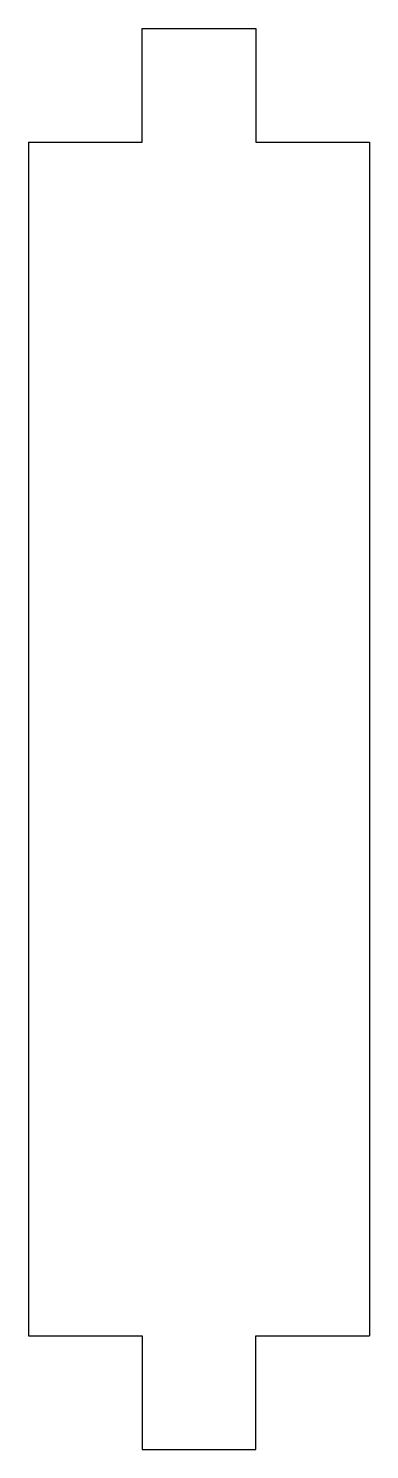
# Model space of a CAD drawing. Extents: x -6 to 6, y -25 to 25.
import ezdxf

# ---------------------------------------------------------------- set-up
doc = ezdxf.new("R2010")
doc.units = 0
doc.layers.get('0').update_dxf_attribs({"linetype": 'continuous'})

# ---------------------------------------------------------------- blocks, each defined once
blk = doc.blocks.new('PAD072')
at = {"color": 0}
for p, q in [((-1.953, 21), (-1.953, 25)), ((-1.953, 25), (2.047, 25)), ((2.047, 25), (2.047, 21)), ((-5.953, 21), (-1.953, 21)), ((-5.953, 21), (-5.953, 0)), ((2.047, 21), (6.047, 21)), ((6.047, 21), (6.047, 0)), ((-5.953, 0), (-5.953, -21)), ((6.047, 0), (6.047, -21)), ((-5.953, -21), (-1.953, -21)), ((-1.953, -21), (-1.953, -25)), ((2.047, -21), (6.047, -21)), ((2.047, -25), (2.047, -21)), ((-1.953, -25), (0, -25)), ((0, -25), (2.047, -25))]:
    blk.add_line(p, q, dxfattribs=at)

msp = doc.modelspace()

# ---------------------------------------------------------------- block references
at = {"color": 0}
msp.add_blockref('PAD072', (0, 0), dxfattribs=at)

doc.saveas('drawing.dxf')
